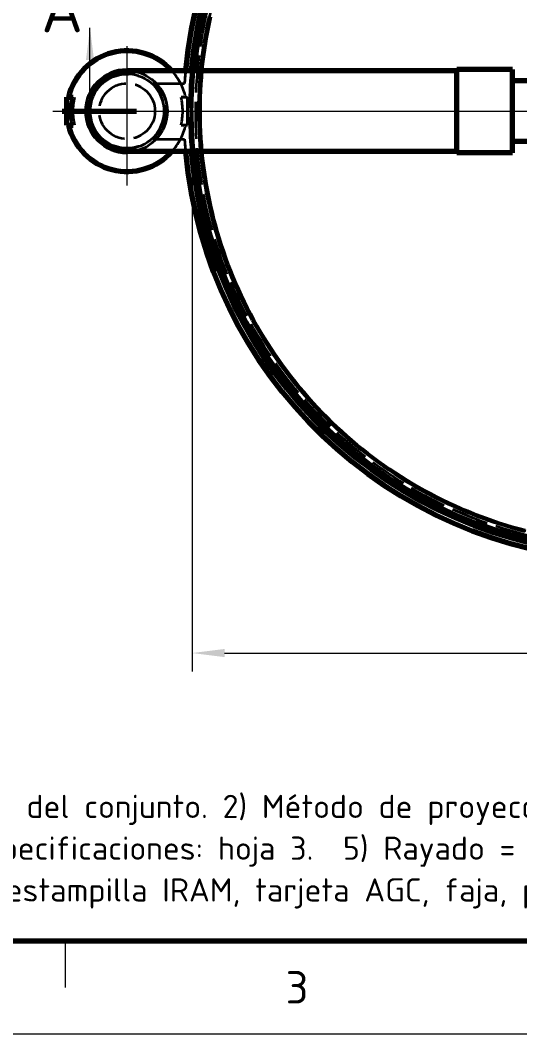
# Model space of a CAD drawing. Header units: millimetres. Extents: x 0 to 2382, y 0 to 420.
# Drawn here: x 92.2 to 146, y 0 to 109.2 of the extents above; entities that cross this region are included whole.
import ezdxf
from ezdxf.enums import TextEntityAlignment as Align

# ---------------------------------------------------------------- set-up
doc = ezdxf.new("R2010")
doc.units = ezdxf.units.MM
doc.linetypes.add('IRAM-E-TRAZOS', pattern=[5, 4, -1])
doc.linetypes.add('IRAM-F-TRAZO-PUNTO', pattern=[20, 15, -2, 1, -2])
for name, color, linetype, lineweight in [('01-VISIBLE', 7, 'CONTINUOUS', 70), ('02-OCULTA', 4, 'IRAM-E-TRAZOS', 35), ('03-EJE', 1, 'IRAM-F-TRAZO-PUNTO', 18), ('04-COTA', 3, 'CONTINUOUS', 18), ('06-TEXTO', 7, 'CONTINUOUS', 25), ('07-RECUADRO', 7, 'CONTINUOUS', 70), ('08-FINA', 5, 'CONTINUOUS', 18)]:
    doc.layers.add(name, color=color, linetype=linetype, lineweight=lineweight)
doc.styles.add('ISO3098', font='isocpeur.ttf')
doc.dimstyles.new('FLAMA-IRAM', dxfattribs={"dimtxt": 3.5, "dimasz": 3.5, "dimexe": 2, "dimexo": 1.5, "dimgap": 1, "dimtad": 1, "dimdec": 1, "dimtxsty": 'ISO3098', "dimblk": 'IRAM_FLECHA', "dimblk1": 'IRAM_FLECHA', "dimblk2": 'IRAM_FLECHA', "dimcen": 2.5, "dimclrd": 256, "dimclre": 256, "dimclrt": 256, "dimazin": 3, "dimtfac": 1, "dimtmove": 0, "dimatfit": 3, "dimlwd": 18, "dimlwe": 18})

# ---------------------------------------------------------------- blocks, each defined once
blk = doc.blocks.new('IRAM_FLECHA')
blk.add_solid([(0, 0), (-1, 0.125), (-1, -0.125)])

msp = doc.modelspace()

# ---------------------------------------------------------------- hatches: boundary and pattern name
at = {"layer": '08-FINA'}
h = msp.add_hatch(color=7, dxfattribs=at)
h.dxf.hatch_style = 1
h.paths.add_polyline_path([(99.688, 108.429), (99.251, 104.929), (100.126, 104.929)])

# ---------------------------------------------------------------- linework, layer by layer
at = {"layer": '01-VISIBLE'}
for p, q in [((139.238, 103.779), (123.688, 103.779)), ((145.238, 103.929), (139.238, 103.929)), ((149.188, 102.704), (145.238, 102.704)), ((97.188, 97.929), (97.188, 100.929)), ((97.188, 100.929), (97.879, 100.929)), ((97.188, 97.929), (97.879, 97.929)), ((149.188, 96.154), (145.238, 96.154)), ((139.238, 95.079), (123.688, 95.079)), ((145.238, 94.929), (139.238, 94.929))]:
    msp.add_line(p, q, dxfattribs=at)
for points in [[(123.688, 103.779), (123.438, 103.779), (123.188, 103.779), (122.938, 103.779), (122.688, 103.779), (122.438, 103.779), (122.188, 103.779), (121.938, 103.779), (121.688, 103.779), (121.438, 103.779), (121.188, 103.779), (120.938, 103.779), (120.688, 103.779), (120.438, 103.779), (120.188, 103.779), (119.938, 103.779), (119.688, 103.779), (119.438, 103.779), (119.188, 103.779), (118.938, 103.779), (118.688, 103.779), (118.438, 103.779), (118.188, 103.779), (117.938, 103.779), (117.688, 103.779), (117.438, 103.779), (117.188, 103.779), (116.938, 103.779), (116.688, 103.779), (116.438, 103.779), (116.188, 103.779), (115.938, 103.779), (115.688, 103.779), (115.438, 103.779), (115.188, 103.779), (114.938, 103.779), (114.688, 103.779), (114.438, 103.779), (114.188, 103.779), (113.938, 103.779), (113.688, 103.779), (113.438, 103.779), (113.188, 103.779), (112.938, 103.779), (112.688, 103.779), (112.438, 103.779), (112.188, 103.779), (111.938, 103.779), (111.688, 103.779), (111.438, 103.779), (111.188, 103.779), (110.938, 103.779), (110.688, 103.779), (110.438, 103.779), (110.188, 103.779), (109.938, 103.779), (109.688, 103.779), (109.438, 103.779), (109.188, 103.779), (108.938, 103.779), (108.688, 103.779), (108.438, 103.779), (108.188, 103.779), (107.938, 103.779), (107.688, 103.779), (107.438, 103.779), (107.188, 103.779), (106.938, 103.779), (106.688, 103.779), (106.438, 103.779), (106.188, 103.779), (105.938, 103.779), (105.688, 103.779), (105.438, 103.779), (105.188, 103.779), (104.938, 103.779), (104.688, 103.779), (104.438, 103.779), (104.188, 103.779), (103.938, 103.779), (103.688, 103.779)], [(139.238, 94.929), (139.238, 95.179), (139.238, 95.429), (139.238, 95.679), (139.238, 95.929), (139.238, 96.179), (139.238, 96.429), (139.238, 96.679), (139.238, 96.929), (139.238, 97.179), (139.238, 97.429), (139.238, 97.679), (139.238, 97.929), (139.238, 98.179), (139.238, 98.429), (139.238, 98.679), (139.238, 98.929), (139.238, 99.179), (139.238, 99.429), (139.238, 99.679), (139.238, 99.929), (139.238, 100.179), (139.238, 100.429), (139.238, 100.679), (139.238, 100.929), (139.238, 101.179), (139.238, 101.429), (139.238, 101.679), (139.238, 101.929), (139.238, 102.179), (139.238, 102.429), (139.238, 102.679), (139.238, 102.929), (139.238, 103.179), (139.238, 103.429), (139.238, 103.679), (139.238, 103.929)], [(145.238, 94.929), (145.238, 95.179), (145.238, 95.429), (145.238, 95.679), (145.238, 95.929), (145.238, 96.179), (145.238, 96.429), (145.238, 96.679), (145.238, 96.929), (145.238, 97.179), (145.238, 97.429), (145.238, 97.679), (145.238, 97.929), (145.238, 98.179), (145.238, 98.429), (145.238, 98.679), (145.238, 98.929), (145.238, 99.179), (145.238, 99.429), (145.238, 99.679), (145.238, 99.929), (145.238, 100.179), (145.238, 100.429), (145.238, 100.679), (145.238, 100.929), (145.238, 101.179), (145.238, 101.429), (145.238, 101.679), (145.238, 101.929), (145.238, 102.179), (145.238, 102.429), (145.238, 102.679), (145.238, 102.929), (145.238, 103.179), (145.238, 103.429), (145.238, 103.679), (145.238, 103.929)], [(123.688, 95.079), (123.438, 95.079), (123.188, 95.079), (122.938, 95.079), (122.688, 95.079), (122.438, 95.079), (122.188, 95.079), (121.938, 95.079), (121.688, 95.079), (121.438, 95.079), (121.188, 95.079), (120.938, 95.079), (120.688, 95.079), (120.438, 95.079), (120.188, 95.079), (119.938, 95.079), (119.688, 95.079), (119.438, 95.079), (119.188, 95.079), (118.938, 95.079), (118.688, 95.079), (118.438, 95.079), (118.188, 95.079), (117.938, 95.079), (117.688, 95.079), (117.438, 95.079), (117.188, 95.079), (116.938, 95.079), (116.688, 95.079), (116.438, 95.079), (116.188, 95.079), (115.938, 95.079), (115.688, 95.079), (115.438, 95.079), (115.188, 95.079), (114.938, 95.079), (114.688, 95.079), (114.438, 95.079), (114.188, 95.079), (113.938, 95.079), (113.688, 95.079), (113.438, 95.079), (113.188, 95.079), (112.938, 95.079), (112.688, 95.079), (112.438, 95.079), (112.188, 95.079), (111.938, 95.079), (111.688, 95.079), (111.438, 95.079), (111.188, 95.079), (110.938, 95.079), (110.688, 95.079), (110.438, 95.079), (110.188, 95.079), (109.938, 95.079), (109.688, 95.079), (109.438, 95.079), (109.188, 95.079), (108.938, 95.079), (108.688, 95.079), (108.438, 95.079), (108.188, 95.079), (107.938, 95.079), (107.688, 95.079), (107.438, 95.079), (107.188, 95.079), (106.938, 95.079), (106.688, 95.079), (106.438, 95.079), (106.188, 95.079), (105.938, 95.079), (105.688, 95.079), (105.438, 95.079), (105.188, 95.079), (104.938, 95.079), (104.688, 95.079), (104.438, 95.079), (104.188, 95.079), (103.938, 95.079), (103.688, 95.079)]]:
    msp.add_lwpolyline(points, dxfattribs=at)
for centre, radius, start, end in [((158.188, 99.429), 48.4, 10.41549, 174.84352), ((158.188, 99.429), 47.8, 10.54772, 174.77862), ((158.188, 99.429), 47.5, 10.61511, 174.74555), ((103.688, 99.429), 6.5, 42.00772, 166.65764), ((103.688, 99.429), 4.35, 90, -90), ((103.688, 99.429), 6, 165.52249, 180), ((103.688, 99.429), 6, -180, -165.52249), ((103.688, 99.429), 6.5, -166.65764, -42.00772), ((158.188, 99.429), 48.4, -174.84352, -10.41549), ((158.188, 99.429), 47.8, -174.77862, -10.54772), ((158.188, 99.429), 47.5, -174.74555, -10.61511)]:
    msp.add_arc(centre, radius, start, end, dxfattribs=at)
at = {"layer": '02-OCULTA'}
for p, q in [((111.517, 108.264), (111.37, 108.292)), ((111.517, 108.264), (111.37, 108.292)), ((106.483, 102.429), (109.881, 102.429)), ((106.483, 102.429), (109.881, 102.429)), ((97.188, 97.929), (97.188, 100.929)), ((97.188, 100.929), (97.364, 100.929)), ((109.498, 100.929), (110.188, 100.929)), ((110.013, 100.929), (110.188, 100.929)), ((110.188, 100.929), (110.188, 97.929)), ((110.188, 97.929), (110.188, 100.929)), ((97.188, 97.929), (97.364, 97.929)), ((109.498, 97.929), (110.188, 97.929)), ((110.013, 97.929), (110.188, 97.929)), ((106.483, 96.429), (109.881, 96.429)), ((106.483, 96.429), (109.881, 96.429)), ((144.869, 53.834), (144.827, 53.69)), ((144.869, 53.834), (144.827, 53.69))]:
    msp.add_line(p, q, dxfattribs=at)
for points in [[(146.55, 54.099), (145.839, 54.288), (145.131, 54.487), (144.427, 54.698), (143.726, 54.919), (143.029, 55.152), (142.335, 55.395), (141.646, 55.65), (140.96, 55.915), (140.278, 56.191), (139.602, 56.477), (138.929, 56.775), (138.262, 57.082), (137.599, 57.401), (136.941, 57.729), (136.289, 58.068), (135.642, 58.417), (135, 58.776), (134.365, 59.145), (133.735, 59.524), (133.111, 59.913), (132.494, 60.312), (131.882, 60.721), (131.277, 61.138), (130.679, 61.566), (130.088, 62.003), (129.504, 62.449), (128.926, 62.904), (128.356, 63.368), (127.794, 63.841), (127.238, 64.323), (126.691, 64.813), (126.151, 65.312), (125.619, 65.82), (125.095, 66.335), (124.58, 66.859), (124.072, 67.391), (123.573, 67.931), (123.083, 68.479), (122.601, 69.034), (122.128, 69.597), (121.664, 70.167), (121.209, 70.744), (120.763, 71.329), (120.327, 71.92), (119.899, 72.518), (119.481, 73.123), (119.073, 73.735), (118.674, 74.352), (118.285, 74.976), (117.906, 75.606), (117.537, 76.242), (117.178, 76.883), (116.829, 77.53), (116.49, 78.182), (116.162, 78.84), (115.844, 79.503), (115.536, 80.17), (115.239, 80.843), (114.952, 81.52), (114.676, 82.201), (114.411, 82.886), (114.156, 83.576), (113.912, 84.27), (113.679, 84.967), (113.458, 85.668), (113.247, 86.372), (113.047, 87.08), (112.858, 87.79), (112.681, 88.503), (112.515, 89.22), (112.36, 89.938), (112.216, 90.659), (112.084, 91.382), (111.963, 92.107), (111.853, 92.834), (111.756, 93.563), (111.669, 94.293), (111.594, 95.024), (111.531, 95.757), (111.479, 96.49), (111.44, 97.224), (111.411, 97.959), (111.393, 98.693), (111.387, 99.429), (111.392, 100.164), (111.409, 100.899), (111.438, 101.633), (111.479, 102.367), (111.531, 103.1), (111.594, 103.833), (111.669, 104.564), (111.756, 105.294), (111.854, 106.023), (111.964, 106.75), (112.085, 107.475), (112.217, 108.198), (112.361, 108.919), (112.516, 109.637)], [(112.71, 109.594), (112.556, 108.878), (112.413, 108.16), (112.281, 107.44), (112.16, 106.718), (112.051, 105.995), (111.954, 105.269), (111.868, 104.542), (111.793, 103.814), (111.73, 103.085), (111.679, 102.355), (111.639, 101.624), (111.611, 100.892), (111.593, 100.16), (111.587, 99.429), (111.592, 98.697), (111.609, 97.965), (111.638, 97.233), (111.678, 96.502), (111.73, 95.772), (111.793, 95.043), (111.868, 94.315), (111.954, 93.588), (112.052, 92.863), (112.161, 92.139), (112.282, 91.417), (112.414, 90.697), (112.557, 89.979), (112.711, 89.263), (112.876, 88.55), (113.053, 87.84), (113.241, 87.133), (113.44, 86.428), (113.649, 85.727), (113.87, 85.029), (114.102, 84.335), (114.345, 83.644), (114.598, 82.957), (114.862, 82.275), (115.137, 81.596), (115.422, 80.922), (115.718, 80.252), (116.024, 79.588), (116.341, 78.928), (116.668, 78.273), (117.006, 77.623), (117.353, 76.979), (117.711, 76.34), (118.078, 75.707), (118.456, 75.08), (118.843, 74.459), (119.24, 73.844), (119.646, 73.235), (120.063, 72.633), (120.488, 72.038), (120.923, 71.449), (121.367, 70.867), (121.82, 70.292), (122.282, 69.724), (122.753, 69.164), (123.233, 68.611), (123.721, 68.066), (124.218, 67.528), (124.723, 66.998), (125.236, 66.477), (125.758, 65.963), (126.288, 65.458), (126.825, 64.961), (127.371, 64.473), (127.923, 63.993), (128.484, 63.522), (129.051, 63.06), (129.626, 62.607), (130.208, 62.163), (130.797, 61.728), (131.393, 61.302), (131.995, 60.886), (132.603, 60.479), (133.218, 60.082), (133.839, 59.695), (134.467, 59.318), (135.1, 58.95), (135.738, 58.592), (136.382, 58.245), (137.032, 57.907), (137.687, 57.58), (138.347, 57.264), (139.012, 56.957), (139.681, 56.661), (140.355, 56.376), (141.034, 56.101), (141.716, 55.837), (142.403, 55.584), (143.094, 55.341), (143.788, 55.11), (144.486, 54.889), (145.187, 54.679), (145.892, 54.481), (146.599, 54.293)], [(139.238, 103.929), (139.238, 103.664), (139.238, 103.399), (139.238, 103.134), (139.238, 102.87), (139.238, 102.605), (139.238, 102.34), (139.238, 102.076), (139.238, 101.811), (139.238, 101.546), (139.238, 101.281), (139.238, 101.017), (139.238, 100.752), (139.238, 100.487), (139.238, 100.223), (139.238, 99.958), (139.238, 99.693), (139.238, 99.429)], [(139.238, 95.079), (139.238, 95.334), (139.238, 95.59), (139.238, 95.846), (139.238, 96.102), (139.238, 96.358), (139.238, 96.614), (139.238, 96.87), (139.238, 97.126), (139.238, 97.381), (139.238, 97.637), (139.238, 97.893), (139.238, 98.149), (139.238, 98.405), (139.238, 98.661), (139.238, 98.917), (139.238, 99.173), (139.238, 99.429), (139.238, 99.684), (139.238, 99.94), (139.238, 100.196), (139.238, 100.452), (139.238, 100.708), (139.238, 100.964), (139.238, 101.22), (139.238, 101.476), (139.238, 101.731), (139.238, 101.987), (139.238, 102.243), (139.238, 102.499), (139.238, 102.755), (139.238, 103.011), (139.238, 103.267), (139.238, 103.523), (139.238, 103.779)], [(139.238, 103.779), (139.238, 103.523), (139.238, 103.267), (139.238, 103.011), (139.238, 102.755), (139.238, 102.499), (139.238, 102.243), (139.238, 101.987), (139.238, 101.731), (139.238, 101.476), (139.238, 101.22), (139.238, 100.964), (139.238, 100.708), (139.238, 100.452), (139.238, 100.196), (139.238, 99.94), (139.238, 99.684), (139.238, 99.429)], [(145.238, 103.929), (145.238, 103.664), (145.238, 103.399), (145.238, 103.134), (145.238, 102.87), (145.238, 102.605), (145.238, 102.34), (145.238, 102.076), (145.238, 101.811), (145.238, 101.546), (145.238, 101.281), (145.238, 101.017), (145.238, 100.752), (145.238, 100.487), (145.238, 100.223), (145.238, 99.958), (145.238, 99.693), (145.238, 99.429)], [(145.238, 96.154), (145.238, 96.405), (145.238, 96.657), (145.238, 96.909), (145.238, 97.161), (145.238, 97.413), (145.238, 97.665), (145.238, 97.917), (145.238, 98.169), (145.238, 98.421), (145.238, 98.673), (145.238, 98.925), (145.238, 99.177), (145.238, 99.429), (145.238, 99.68), (145.238, 99.932), (145.238, 100.184), (145.238, 100.436), (145.238, 100.688), (145.238, 100.94), (145.238, 101.192), (145.238, 101.444), (145.238, 101.696), (145.238, 101.948), (145.238, 102.2), (145.238, 102.452), (145.238, 102.704)], [(145.238, 102.704), (145.238, 102.452), (145.238, 102.2), (145.238, 101.948), (145.238, 101.696), (145.238, 101.444), (145.238, 101.192), (145.238, 100.94), (145.238, 100.688), (145.238, 100.436), (145.238, 100.184), (145.238, 99.932), (145.238, 99.68), (145.238, 99.429)], [(97.879, 100.929), (97.793, 100.929), (97.707, 100.929), (97.621, 100.929), (97.535, 100.929), (97.45, 100.929), (97.364, 100.929)], [(110.013, 100.929), (109.927, 100.929), (109.841, 100.929), (109.755, 100.929), (109.67, 100.929), (109.584, 100.929), (109.498, 100.929)], [(139.238, 99.429), (139.238, 99.179), (139.238, 98.929), (139.238, 98.679), (139.238, 98.429), (139.238, 98.179), (139.238, 97.929), (139.238, 97.679), (139.238, 97.429), (139.238, 97.179), (139.238, 96.929), (139.238, 96.679), (139.238, 96.429), (139.238, 96.179), (139.238, 95.929), (139.238, 95.679), (139.238, 95.429), (139.238, 95.179), (139.238, 94.929)], [(139.238, 99.429), (139.238, 99.173), (139.238, 98.917), (139.238, 98.661), (139.238, 98.405), (139.238, 98.149), (139.238, 97.893), (139.238, 97.637), (139.238, 97.381), (139.238, 97.126), (139.238, 96.87), (139.238, 96.614), (139.238, 96.358), (139.238, 96.102), (139.238, 95.846), (139.238, 95.59), (139.238, 95.334), (139.238, 95.079)], [(145.238, 99.429), (145.238, 99.177), (145.238, 98.925), (145.238, 98.673), (145.238, 98.421), (145.238, 98.169), (145.238, 97.917), (145.238, 97.665), (145.238, 97.413), (145.238, 97.161), (145.238, 96.909), (145.238, 96.657), (145.238, 96.405), (145.238, 96.154)], [(145.238, 99.429), (145.238, 99.179), (145.238, 98.929), (145.238, 98.679), (145.238, 98.429), (145.238, 98.179), (145.238, 97.929), (145.238, 97.679), (145.238, 97.429), (145.238, 97.179), (145.238, 96.929), (145.238, 96.679), (145.238, 96.429), (145.238, 96.179), (145.238, 95.929), (145.238, 95.679), (145.238, 95.429), (145.238, 95.179), (145.238, 94.929)], [(97.879, 97.929), (97.793, 97.929), (97.707, 97.929), (97.621, 97.929), (97.535, 97.929), (97.45, 97.929), (97.364, 97.929)], [(110.013, 97.929), (109.927, 97.929), (109.841, 97.929), (109.755, 97.929), (109.67, 97.929), (109.584, 97.929), (109.498, 97.929)]]:
    msp.add_lwpolyline(points, dxfattribs=at)
for centre, radius in [((158.188, 99.429), 47.65), ((158.188, 99.429), 47.65), ((158.188, 99.429), 47.5), ((158.188, 99.429), 47.5), ((158.188, 99.429), 47.5), ((158.188, 99.429), 47.1), ((158.188, 99.429), 47.1), ((158.188, 99.429), 47.1), ((158.188, 99.429), 47.1), ((158.188, 99.429), 47.1), ((158.188, 99.429), 47.1), ((158.188, 99.429), 47.1), ((158.188, 99.429), 47.1), ((158.188, 99.429), 46.7), ((158.188, 99.429), 46.7), ((158.188, 99.429), 46.7), ((158.188, 99.429), 46.7), ((103.688, 99.429), 4.35), ((103.688, 99.429), 4), ((103.688, 99.429), 3), ((103.688, 99.429), 3)]:
    msp.add_circle(centre, radius, dxfattribs=at)
for centre, radius, start, end in [((158.188, 99.429), 48.4, 0, 176.44633), ((158.188, 99.429), 47.6, 0, -90.90281), ((158.188, 99.429), 47.65, 162, 18), ((158.188, 99.429), 47.65, 162, 18), ((158.188, 99.429), 47.5, 162, 18), ((158.188, 99.429), 47.5, 162, 18), ((158.188, 99.429), 47.65, 169.28005, -106.28406), ((158.188, 99.429), 47.65, 169.28005, -106.28406), ((158.188, 99.429), 47.5, 169.28005, -106.28406), ((158.188, 99.429), 47.5, 169.28005, -106.28406), ((103.688, 99.429), 4.35, 0, 90), ((103.688, 99.429), 6.5, 13.34236, 42.00772), ((158.188, 99.429), 48.4, 174.84352, 176.44633), ((158.188, 99.429), 47.8, 174.77862, -174.77862), ((158.188, 99.429), 47.5, 174.74555, -174.74555), ((103.688, 99.429), 4, 0, 180), ((103.688, 99.429), 4.1, -47.02972, 47.02972), ((103.688, 99.429), 4.1, -47.02972, 47.02972), ((103.688, 99.429), 6, -14.47751, 14.47751), ((103.688, 99.429), 4, 180, 0), ((103.688, 99.429), 4.35, -90, 0), ((158.188, 99.429), 48.4, -176.44633, 0), ((103.688, 99.429), 6.5, -42.00772, -13.34236), ((158.188, 99.429), 48.4, -176.44633, -174.84352)]:
    msp.add_arc(centre, radius, start, end, dxfattribs=at)
at = {"layer": '03-EJE'}
for p, q in [((103.688, 91.429), (103.688, 107.429)), ((95.688, 99.429), (111.688, 99.429)), ((96.688, 99.429), (219.688, 99.429)), ((109.188, 99.429), (207.188, 99.429))]:
    msp.add_line(p, q, dxfattribs=at)
at = {"layer": '07-RECUADRO'}
msp.add_line((96.688, 99.429), (104.688, 99.429), dxfattribs=at)
msp.add_lwpolyline([(25, 10), (584, 10), (584, 410), (25, 410)], close=True, dxfattribs=at)
at = {"layer": '08-FINA'}
for p, q in [((99.688, 99.429), (99.688, 108.429)), ((97, 10), (97, 5))]:
    msp.add_line(p, q, dxfattribs=at)
msp.add_lwpolyline([(0, 0), (594, 0), (594, 420), (0, 420)], close=True, dxfattribs=at)

# ---------------------------------------------------------------- texts
at = {"layer": '06-TEXTO', "style": 'ISO3098'}
for s, height, p in [('A', 5, (96.688, 110.429)), ('3', 3.5, (122, 5))]:
    msp.add_text(s, height=height, dxfattribs=at).set_placement(p, align=Align.MIDDLE_CENTER)
for s, p in [('NOTAS: 1) Cotas en mm, medidas reales del conjunto. 2) Método de proyección ISO E (IRAM 4501).', (29, 22.5)), ('3) Corte A-A y detalles: hoja 2.  4) Especificaciones: hoja 3.  5) Rayado = etiqueta (fino: panel de', (29, 18)), ('instrucciones 108°; ancho: alas); oblea, estampilla IRAM, tarjeta AGC, faja, precinto y marcado: hoja 4.', (29, 13.5))]:
    msp.add_text(s, height=2.5, dxfattribs=at).set_placement(p, align=Align.BOTTOM_LEFT)

# ---------------------------------------------------------------- dimensions: what is measured, and where the dimension line sits
at = {"layer": '04-COTA'}
msp.add_linear_dim(base=(110.688, 41.029), p1=(110.688, 99.429), p2=(205.688, 99.429), dimstyle='FLAMA-IRAM', override={"dimlfac": 2, "dimpost": '%%c<>'}, dxfattribs=at).render()

doc.saveas('drawing.dxf')
